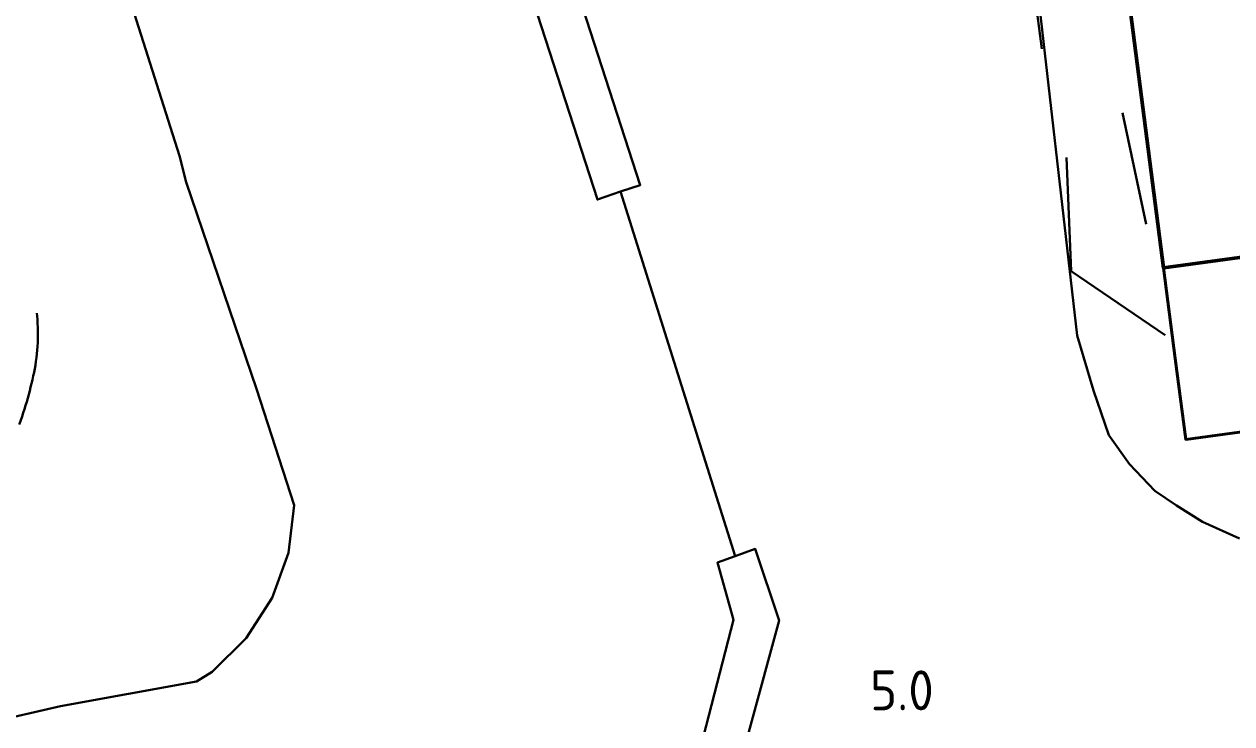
# Model space of a CAD drawing. Header units: millimetres. Extents: x 833750 to 836009, y 817400 to 818610.
# Drawn here: x 835565.44 to 835597.31, y 817482.92 to 817501.39 of the extents above; entities that cross this region are included whole.
import ezdxf
from ezdxf.enums import TextEntityAlignment as Align

# ---------------------------------------------------------------- set-up
doc = ezdxf.new("R2010")
doc.units = ezdxf.units.MM
doc.linetypes.add('5', pattern=[9.008722, 3.002907, -6.005814])
doc.linetypes.add('B1_BDYF', pattern=[0])
doc.layers.add('01-basemap', color=8, linetype='Continuous')
doc.styles.add('HK_ENG_11', font='HK_ENG.ttf')

msp = doc.modelspace()

# ---------------------------------------------------------------- linework, layer by layer
at = {"layer": '01-basemap', "linetype": 'Continuous', "lineweight": 30, "flags": 128}
for points in [[(835534.787, 817651.353), (835544.93, 817620.064), (835556.435, 817584.694), (835556.793, 817583.593), (835564.619, 817559.44), (835565.121, 817557.348), (835566.743, 817550), (835569.017, 817539.698), (835571.402, 817528.948), (835581.701, 817497.141), (835581.185, 817496.966), (835580.57, 817496.756), (835570.227, 817528.669), (835569.603, 817530.735), (835566.711, 817540.906), (835564.117, 817550), (835559.377, 817566.621), (835555.865, 817578.654), (835555.282, 817580.67), (835554.58, 817582.83), (835554.19, 817583.963)], [(835583.63, 817522.913), (835586.301, 817521.046), (835592.084, 817503.24), (835593.234, 817493.171)], [(835568.112, 817502.429), (835569.542, 817497.913), (835569.716, 817497.215), (835571.579, 817491.764), (835572.571, 817488.694), (835572.416, 817487.437), (835571.987, 817486.245), (835571.304, 817485.178), (835570.401, 817484.289), (835569.995, 817484.038), (835566.399, 817483.389), (835564.481, 817482.949), (835564.192, 817482.889), (835558.431, 817482.173), (835551.467, 817481.239), (835545.204, 817480.401), (835540.997, 817479.772), (835539.384, 817479.559), (835530.238, 817478.299), (835529.293, 817478.176), (835524.303, 817477.524), (835520.768, 817477.063), (835512.504, 817475.87), (835508.623, 817475.457)], [(835597.515, 817487.81), (835596.542, 817488.249), (835595.857, 817488.679), (835595.28, 817489.071), (835594.613, 817489.771), (835594.07, 817490.54), (835593.663, 817491.716), (835593.234, 817493.171)], [(835584.722, 817471.188), (835584.01, 817474.035), (835584.005, 817474.054), (835582.609, 817479.637), (835582.651, 817479.8), (835584.16, 817485.668), (835583.739, 817487.174), (835584.209, 817487.344), (835584.739, 817487.535), (835585.365, 817485.648), (835583.816, 817479.959), (835583.741, 817479.685), (835585.11, 817474.205), (835585.115, 817474.188), (835585.79, 817471.487), (835584.671, 817471.126)]]:
    msp.add_lwpolyline(points, dxfattribs=at)
at = {"layer": '01-basemap', "linetype": 'Continuous', "lineweight": 40, "flags": 128}
msp.add_lwpolyline([(835595.514, 817494.959), (835595.822, 817492.563), (835596.096, 817490.428), (835600.607, 817491.044), (835613.374, 817492.789), (835617.832, 817493.398), (835613.817, 817524.78), (835609.359, 817524.169), (835592.065, 817521.801), (835592.066, 817521.79), (835595.514, 817494.959)], dxfattribs=at)
at = {"layer": '01-basemap', "linetype": 'Continuous', "lineweight": 50, "flags": 128}
msp.add_lwpolyline([(835595.514, 817494.959), (835612.795, 817497.308), (835609.359, 817524.169), (835592.066, 817521.79), (835592.053, 817521.788), (835595.514, 817494.959)], dxfattribs=at)
at = {"layer": '01-basemap', "linetype": '5', "lineweight": 30, "flags": 128}
for points in [[(835589.575, 817521.579), (835591.193, 817509.286), (835593.052, 817494.888), (835593.077, 817494.871)], [(835593.077, 817494.871), (835592.535, 817507.854)], [(835592.535, 817507.854), (835595.709, 817493.073)], [(835565.313, 817490.818), (835565.321, 817490.839), (835565.355, 817490.935), (835565.388, 817491.031), (835565.42, 817491.128), (835565.451, 817491.225), (835565.481, 817491.322), (835565.51, 817491.419), (835565.538, 817491.516), (835565.565, 817491.614), (835565.591, 817491.711), (835565.615, 817491.808), (835565.639, 817491.906), (835565.662, 817492.003), (835565.683, 817492.1), (835565.704, 817492.196), (835565.723, 817492.293), (835565.741, 817492.389), (835565.756, 817492.486), (835565.77, 817492.584), (835565.781, 817492.682), (835565.789, 817492.781), (835565.796, 817492.881), (835565.801, 817492.981), (835565.804, 817493.081), (835565.805, 817493.181), (835565.804, 817493.282), (835565.802, 817493.383), (835565.798, 817493.485), (835565.792, 817493.586), (835565.786, 817493.688), (835565.778, 817493.789), (835565.768, 817493.891), (835565.758, 817493.992), (835565.747, 817494.093), (835565.734, 817494.194), (835565.721, 817494.295), (835565.707, 817494.395), (835565.693, 817494.495), (835565.678, 817494.595), (835565.662, 817494.694), (835565.646, 817494.793), (835565.63, 817494.891), (835565.613, 817494.988), (835565.593, 817495.085), (835565.569, 817495.181), (835565.542, 817495.277), (835565.512, 817495.372), (835565.48, 817495.467), (835565.446, 817495.561), (835565.409, 817495.655), (835565.371, 817495.748), (835565.331, 817495.841), (835565.29, 817495.934), (835565.248, 817496.026), (835565.205, 817496.118), (835565.161, 817496.209), (835565.118, 817496.3), (835565.075, 817496.39), (835565.032, 817496.481), (835564.988, 817496.57), (835564.939, 817496.657), (835564.886, 817496.741), (835564.829, 817496.823), (835564.771, 817496.905), (835564.711, 817496.986), (835564.651, 817497.067), (835564.545, 817497.216)], [(835593.077, 817494.871), (835595.709, 817493.073)]]:
    msp.add_lwpolyline(points, dxfattribs=at)
at = {"layer": '01-basemap', "linetype": 'B1_BDYF', "lineweight": 30, "flags": 128}
msp.add_lwpolyline([(835584.209, 817487.344), (835581.185, 817496.966)], dxfattribs=at)

# ---------------------------------------------------------------- texts
at = {"layer": '01-basemap', "style": 'HK_ENG_11', "width": 1.1}
msp.add_text('5.0', height=1.0516, dxfattribs=at).set_placement((835587.766, 817482.962), align=Align.BOTTOM_LEFT)

doc.saveas('drawing.dxf')
